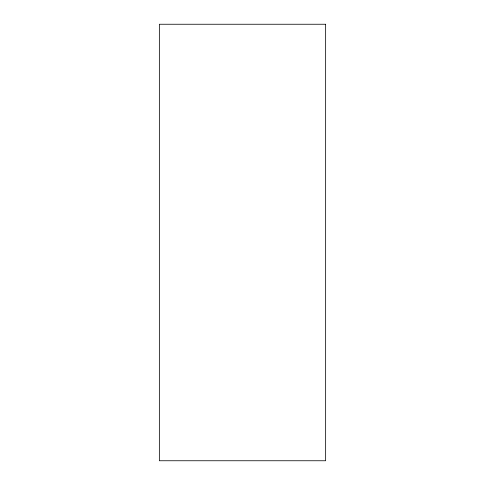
<?xml version="1.0" encoding="UTF-8"?>
<svg xmlns="http://www.w3.org/2000/svg" width="485" height="485" viewBox="0 0 485 485"><rect width="100%" height="100%" fill="white"/><g stroke="black" fill="none" stroke-linecap="round" stroke-linejoin="round"><path stroke-width="0.73" d="M325.641 24.25L159.359 24.25L159.359 460.75L325.641 460.75L325.641 24.25"/></g></svg>
